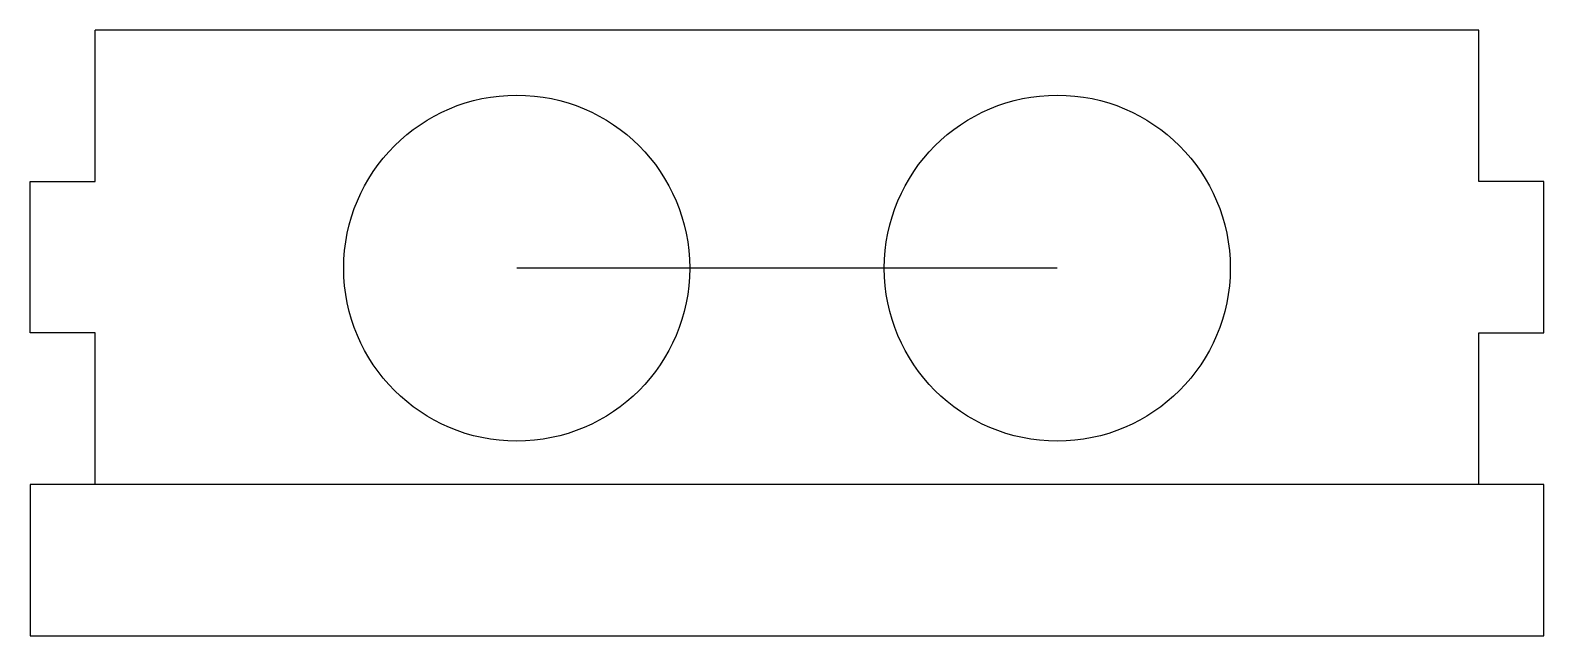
# Model space of a CAD drawing. Header units: millimetres. Extents: x -67 to 3, y -47 to -19.
import ezdxf

# ---------------------------------------------------------------- set-up
doc = ezdxf.new("R2010")
doc.units = ezdxf.units.MM
doc.layers.get('0').update_dxf_attribs({"linetype": 'CONTINUOUS'})

msp = doc.modelspace()

# ---------------------------------------------------------------- linework, layer by layer
for p, q in [((0, -19), (-64, -19)), ((-64, -26), (-64, -19)), ((0, -26), (0, -19)), ((-67, -33), (-67, -26)), ((-67, -26), (-64, -26)), ((3, -26), (0, -26)), ((3, -33), (3, -26)), ((-19.5, -30), (-44.5, -30)), ((-64, -33), (-67, -33)), ((-64, -40), (-64, -33)), ((0, -40), (0, -33)), ((0, -33), (3, -33)), ((-64, -40), (-67, -40)), ((-67, -40), (-67, -47)), ((0, -40), (-64, -40)), ((3, -40), (0, -40)), ((3, -47), (3, -40)), ((-67, -47), (3, -47))]:
    msp.add_line(p, q)
for centre in [(-44.5, -30), (-19.5, -30)]:
    msp.add_circle(centre, 8)

doc.saveas('drawing.dxf')
